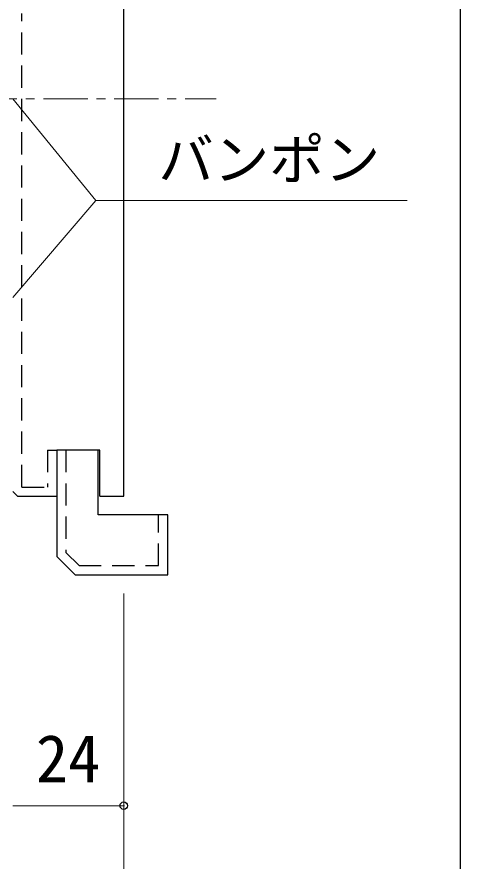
# Model space of a CAD drawing. Units: millimetres at full size; details may follow other scales. Extents: x -800 to 800, y -560 to 560.
# Drawn here: x 56.2 to 152, y -384 to -201.3 of the extents above; entities that cross this region are included whole.
import ezdxf
from ezdxf.enums import TextEntityAlignment as Align

# ---------------------------------------------------------------- set-up
doc = ezdxf.new("R2010")
doc.units = ezdxf.units.MM
doc.header["$LTSCALE"] = 4
doc.header["$PDMODE"] = 32
doc.header["$PDSIZE"] = 1.6
doc.linetypes.add('DASHED1', pattern=[1.8, 1.2, -0.6])
doc.linetypes.add('USER12', pattern=[3.826934, 2.391833, -0.478367, 0.478367, -0.478367])
doc.layers.add('0-0', color=7, linetype='Continuous', lineweight=25)
doc.layers.add('2-0', color=7, linetype='Continuous', lineweight=25)
doc.styles.add('ＭＳ ゴシック', font='')
doc.styles.get('ＭＳ ゴシック').set_extended_font_data('MS Gothic')

msp = doc.modelspace()

# ---------------------------------------------------------------- linework, layer by layer
at = {"layer": '0-0'}
msp.add_line((152, -44), (152, -444), dxfattribs=at)
at = {"layer": '2-0'}
for p, q in [((79.263, -305.027), (79.263, -133.014)), ((64.764, -295.033), (64.764, -318.035)), ((74.064, -295.033), (64.765, -295.033)), ((73.763, -309.037), (73.763, -295.033)), ((74.064, -305.027), (74.064, -295.033)), ((55.264, -304.031), (56.259, -305.027)), ((56.259, -305.027), (64.763, -305.027)), ((74.064, -305.027), (79.263, -305.027)), ((88.766, -309.037), (73.762, -309.037)), ((88.766, -322.04), (88.766, -309.037))]:
    msp.add_line(p, q, dxfattribs=at)
at = {"layer": '2-0', "linetype": 'DASHED1'}
for p, q in [((57.264, -303.027), (57.264, -200.52)), ((62.764, -295.033), (64.765, -295.033)), ((62.764, -295.033), (62.764, -303.027)), ((57.264, -303.027), (62.764, -303.027))]:
    msp.add_line(p, q, dxfattribs=at)
at = {"layer": '2-0', "color": 4, "linetype": 'USER12', "lineweight": 9}
msp.add_line((-91.176, -219.019), (99.267, -219.019), dxfattribs=at)
at = {"layer": '2-0', "color": 4, "lineweight": 9}
for p, q in [((73.209, -241.012), (55.265, -219.019)), ((73.209, -241.012), (55.265, -262.027)), ((140.527, -241.012), (73.207, -241.012)), ((79.263, -379.999), (79.263, -326.108)), ((55.264, -371.999), (79.263, -371.999)), ((79.263, -399.999), (79.263, -371.999))]:
    msp.add_line(p, q, dxfattribs=at)
at = {"layer": '2-0', "linetype": 'DASHED1'}
msp.add_lwpolyline([(66.764, -295.033), (66.764, -317.208), (69.593, -320.04), (86.766, -320.04), (86.766, -309.037)], dxfattribs=at)
at = {"layer": '2-0'}
msp.add_lwpolyline([(64.764, -318.035), (68.764, -322.04), (88.765, -322.04)], dxfattribs=at)
at = {"layer": '2-0', "color": 4}
msp.add_point((79.263, -371.999), dxfattribs=at)

# ---------------------------------------------------------------- texts
at = {"layer": '2-0', "style": 'ＭＳ ゴシック'}
for s, height, p in [('バンポン', 8.798, (86.719, -239.156)), ('24', 10.26, (60.263, -369.999))]:
    msp.add_text(s, height=height, dxfattribs=at).set_placement(p, align=Align.BOTTOM_LEFT)

doc.saveas('drawing.dxf')
